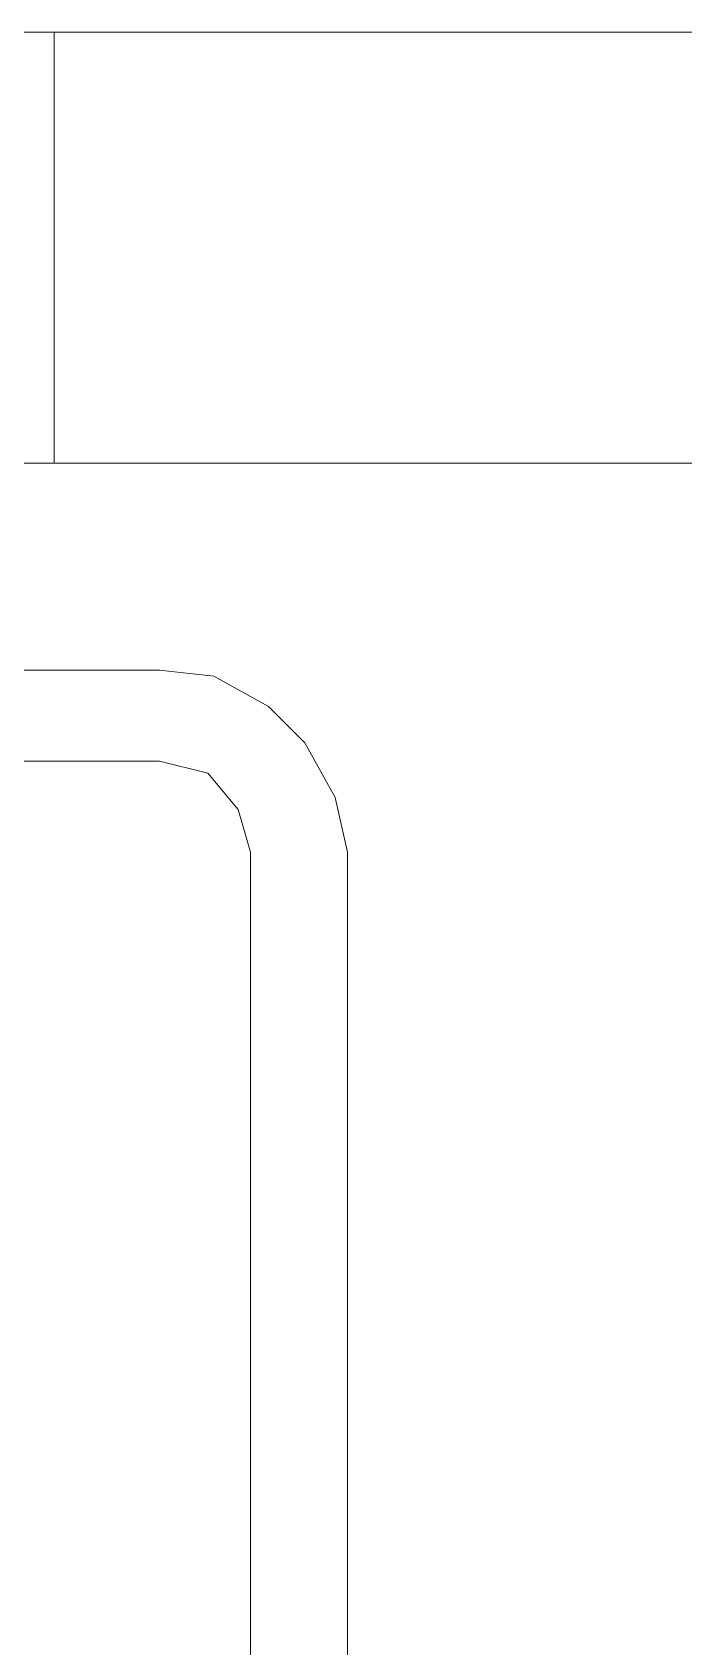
# Model space of a CAD drawing. Extents: x 2510 to 2656, y 708 to 759.
# Drawn here: x 2599.17 to 2601.083, y 753.663 to 758.401 of the extents above; entities that cross this region are included whole.
import ezdxf

# ---------------------------------------------------------------- set-up
doc = ezdxf.new("R2010")
doc.units = 0
doc.header["$MEASUREMENT"] = 0
doc.layers.add('HANBO', color=7, linetype='CONTINUOUS', lineweight=9)

# ---------------------------------------------------------------- blocks, each defined once
blk = doc.blocks.new('ea')
at = {"layer": 'HANBO', "lineweight": 0}
for points in [[(57.2716, 80.5321), (54.291, 80.5321)], [(57.782, 80.0381), (57.7491, 80.1863), (57.6668, 80.3345), (57.568, 80.4333), (57.4197, 80.5157), (57.2716, 80.5321)], [(57.2716, 80.2851), (54.291, 80.2851)], [(57.5186, 80.0381), (57.4856, 80.1534), (57.4033, 80.2521), (57.2716, 80.2851)], [(57.5186, 77.0411), (57.5186, 80.0381)], [(57.782, 77.0411), (57.782, 80.0381)]]:
    blk.add_lwpolyline(points, dxfattribs=at)

msp = doc.modelspace()

# ---------------------------------------------------------------- linework, layer by layer
at = {"layer": 'HANBO'}
msp.add_line((2599.2343, 757.1359), (2599.2343, 758.4008), dxfattribs=at)
at = {"layer": 'HANBO', "linetype": 'Continuous', "lineweight": 0}
for points in [[(2584.4318, 758.4008), (2655.7314, 758.4008), (2655.7314, 707.8064), (2584.4318, 707.8064)], [(2585.6967, 757.1359), (2654.4665, 757.1359), (2654.4688, 709.0712), (2585.6967, 709.0712)]]:
    msp.add_lwpolyline(points, close=True, dxfattribs=at)

# ---------------------------------------------------------------- block references
at = {"layer": 'HANBO', "color": 3, "xscale": 1.08109162515609, "yscale": 1.08109162515609, "zscale": 1.08109162515609}
msp.add_blockref('ea', (2537.6273, 669.4661), dxfattribs=at)

doc.saveas('drawing.dxf')
